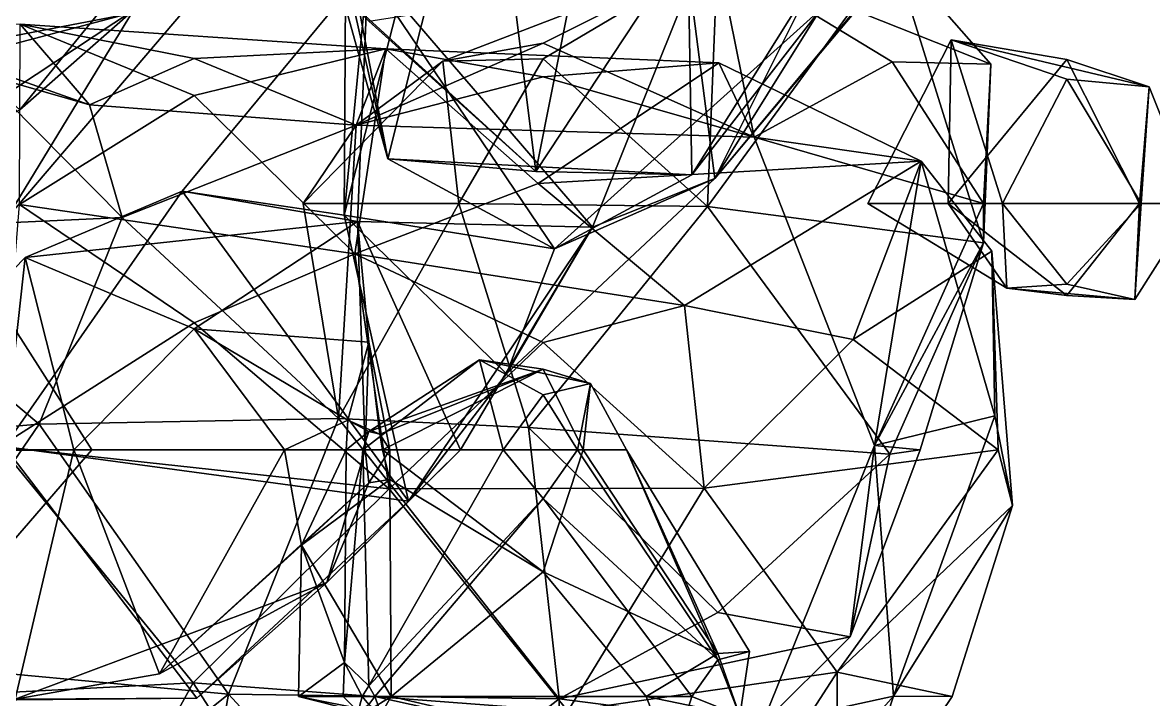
# Model space of a CAD drawing. Extents: x 290083 to 295691, y 4553739 to 4561622.
# Drawn here: x 294443.7 to 294525.4, y 4559049.3 to 4559098.2 of the extents above; entities that cross this region are included whole.
import ezdxf

# ---------------------------------------------------------------- set-up
doc = ezdxf.new("R2010")
doc.units = 0
doc.layers.add('Au_ppm_Pref_-_0_3', color=7, linetype='CONTINUOUS')

msp = doc.modelspace()

# ---------------------------------------------------------------- linework, layer by layer
at = {"layer": 'Au_ppm_Pref_-_0_3'}
for points in [[(294451.181, 4559098.743, 1933.428), (294438.833, 4559096.388, 1932.9), (294420, 4559111.336, 1932.642)], [(294443.549, 4559091.852, 1886.455), (294431.836, 4559102.381, 1888.052), (294455.303, 4559106.312, 1887.175)], [(294443.549, 4559091.852, 1886.455), (294455.303, 4559106.312, 1887.175), (294451.76, 4559099.051, 1882.766)], [(294467.095, 4559104.132, 1847.397), (294482.152, 4559081.813, 1847.579), (294466.974, 4559084.236, 1841.493)], [(294467.095, 4559104.132, 1847.397), (294466.974, 4559084.236, 1841.493), (294471.755, 4559102.918, 1841.191)], [(294467.095, 4559104.132, 1847.397), (294473.779, 4559102.918, 1853.069), (294470.115, 4559088.313, 1852.531)], [(294482.152, 4559081.813, 1847.579), (294467.095, 4559104.132, 1847.397), (294470.115, 4559088.313, 1852.531)], [(294483.328, 4559100.117, 1864.948), (294491.778, 4559104.051, 1859.435), (294480.813, 4559087.404, 1859.3)], [(294492.082, 4559087.169, 1852.03), (294480.813, 4559087.404, 1859.3), (294491.778, 4559104.051, 1859.435)], [(294502.639, 4559104.05, 1852.436), (294492.082, 4559087.169, 1852.03), (294491.778, 4559104.051, 1859.435)], [(294502.639, 4559104.05, 1852.436), (294501.338, 4559099.075, 1847.13), (294492.082, 4559087.169, 1852.03)], [(294466.849, 4559102.918, 1858.114), (294466.824, 4559100.197, 1859.009), (294470.115, 4559088.313, 1852.531)], [(294473.779, 4559102.918, 1853.069), (294466.849, 4559102.918, 1858.114), (294470.115, 4559088.313, 1852.531)], [(294471.755, 4559102.918, 1841.191), (294466.974, 4559084.236, 1841.493), (294468.698, 4559102.246, 1835.333)], [(294481.347, 4559096.668, 1898.501), (294474.086, 4559095.369, 1894.645), (294493.934, 4559103.019, 1894.658)], [(294474.086, 4559095.369, 1894.645), (294481.347, 4559095.549, 1891.162), (294493.934, 4559103.019, 1894.658)], [(294481.347, 4559096.668, 1898.501), (294493.934, 4559103.019, 1894.658), (294496.569, 4559089.892, 1900.584)], [(294481.347, 4559095.549, 1891.162), (294493.196, 4559084.875, 1888.448), (294493.934, 4559103.019, 1894.658)], [(294501.726, 4559102.918, 1838.919), (294491.933, 4559100.905, 1835.529), (294493.733, 4559086.895, 1841.181)], [(294493.934, 4559103.019, 1894.658), (294493.196, 4559084.875, 1888.448), (294506.605, 4559103.214, 1888.694)], [(294513.136, 4559082.255, 1893.951), (294506.605, 4559103.214, 1888.694), (294493.196, 4559084.875, 1888.448)], [(294501.726, 4559102.918, 1838.919), (294493.733, 4559086.895, 1841.181), (294506.91, 4559102.717, 1840.989)], [(294493.934, 4559103.019, 1894.658), (294506.605, 4559103.214, 1888.694), (294513.652, 4559095.151, 1894.645)], [(294513.652, 4559095.151, 1894.645), (294506.545, 4559095.319, 1898.051), (294493.934, 4559103.019, 1894.658)], [(294496.569, 4559089.892, 1900.584), (294493.934, 4559103.019, 1894.658), (294506.545, 4559095.319, 1898.051)], [(294513.652, 4559095.151, 1894.645), (294506.605, 4559103.214, 1888.694), (294513.136, 4559082.255, 1893.951)], [(294442.578, 4559083.987, 1876.832), (294458.239, 4559102.351, 1876.548), (294441.266, 4559101.957, 1869.865)], [(294442.578, 4559083.987, 1876.832), (294451.76, 4559099.051, 1882.766), (294458.239, 4559102.351, 1876.548)], [(294466.974, 4559084.236, 1841.493), (294455.275, 4559085.974, 1835.344), (294468.698, 4559102.246, 1835.333)], [(294468.698, 4559102.246, 1835.333), (294455.275, 4559085.974, 1835.344), (294467.925, 4559083.793, 1830.211)], [(294468.698, 4559102.246, 1835.333), (294467.925, 4559083.793, 1830.211), (294484.911, 4559083.374, 1834.008)], [(294491.933, 4559100.905, 1835.529), (294468.698, 4559102.246, 1835.333), (294484.911, 4559083.374, 1834.008)], [(294506.91, 4559102.717, 1840.989), (294493.733, 4559086.895, 1841.181), (294506.545, 4559102.157, 1841.444)], [(294493.733, 4559086.895, 1841.181), (294501.338, 4559099.075, 1847.13), (294506.545, 4559102.157, 1841.444)], [(294491.933, 4559100.905, 1835.529), (294484.911, 4559083.374, 1834.008), (294493.733, 4559086.895, 1841.181)], [(294480.813, 4559087.404, 1859.3), (294466.824, 4559100.197, 1859.009), (294468.748, 4559098.27, 1860.558)], [(294466.824, 4559100.197, 1859.009), (294480.813, 4559087.404, 1859.3), (294470.115, 4559088.313, 1852.531)], [(294468.748, 4559098.27, 1860.558), (294479.241, 4559099.94, 1864.948), (294480.813, 4559087.404, 1859.3)], [(294479.241, 4559099.94, 1864.948), (294483.328, 4559100.117, 1864.948), (294480.813, 4559087.404, 1859.3)], [(294451.76, 4559099.051, 1882.766), (294430.575, 4559085.067, 1882.709), (294443.549, 4559091.852, 1886.455)], [(294430.575, 4559085.067, 1882.709), (294451.76, 4559099.051, 1882.766), (294442.578, 4559083.987, 1876.832)], [(294442.418, 4559098.854, 1929.618), (294440.209, 4559095.869, 1932.936), (294451.181, 4559098.743, 1933.428)], [(294492.082, 4559087.169, 1852.03), (294501.338, 4559099.075, 1847.13), (294482.152, 4559081.813, 1847.579)], [(294482.152, 4559081.813, 1847.579), (294501.338, 4559099.075, 1847.13), (294493.733, 4559086.895, 1841.181)], [(294432.338, 4559097.977, 1900.316), (294448.577, 4559092.21, 1900.584), (294443.568, 4559098.056, 1905.771)], [(294432.338, 4559097.977, 1900.316), (294440.622, 4559094.516, 1896.066), (294448.577, 4559092.21, 1900.584)], [(294451.181, 4559098.743, 1933.428), (294440.209, 4559095.869, 1932.936), (294438.833, 4559096.388, 1932.9)], [(294443.518, 4559085.018, 1912.448), (294443.568, 4559098.056, 1905.771), (294456.149, 4559092.898, 1909.123)], [(294443.568, 4559098.056, 1905.771), (294469.976, 4559096.278, 1906.523), (294456.149, 4559092.898, 1909.123)], [(294443.568, 4559098.056, 1905.771), (294448.577, 4559092.21, 1900.584), (294456.149, 4559095.577, 1903.031)], [(294443.568, 4559098.056, 1905.771), (294456.149, 4559095.577, 1903.031), (294469.976, 4559096.278, 1906.523)], [(294474.086, 4559095.369, 1894.645), (294481.347, 4559096.668, 1898.501), (294467.841, 4559090.763, 1900.112)], [(294481.347, 4559096.668, 1898.501), (294496.569, 4559089.892, 1900.584), (294467.841, 4559090.763, 1900.112)], [(294504.771, 4559085.1, 1829.312), (294510.79, 4559096.916, 1829.312), (294510.572, 4559085.1, 1833.353)], [(294510.79, 4559096.916, 1829.312), (294504.771, 4559085.1, 1829.312), (294514.498, 4559085.1, 1827.122)], [(294510.79, 4559096.916, 1829.312), (294519.145, 4559095.498, 1832.778), (294510.572, 4559085.1, 1833.353)], [(294510.79, 4559096.916, 1829.312), (294525.093, 4559093.512, 1829.312), (294519.145, 4559095.498, 1832.778)], [(294510.79, 4559096.916, 1829.312), (294514.498, 4559085.1, 1827.122), (294519.145, 4559094.072, 1826.321)], [(294525.093, 4559093.512, 1829.312), (294510.79, 4559096.916, 1829.312), (294519.145, 4559094.072, 1826.321)], [(294456.149, 4559095.577, 1903.031), (294448.577, 4559092.21, 1900.584), (294467.841, 4559090.763, 1900.112)], [(294467.744, 4559081.465, 1911.654), (294456.149, 4559092.898, 1909.123), (294469.976, 4559096.278, 1906.523)], [(294469.976, 4559096.278, 1906.523), (294456.149, 4559095.577, 1903.031), (294467.841, 4559090.763, 1900.112)], [(294480.967, 4559086.544, 1908.702), (294467.744, 4559081.465, 1911.654), (294469.976, 4559096.278, 1906.523)], [(294481.347, 4559094.25, 1903.473), (294469.976, 4559096.278, 1906.523), (294467.841, 4559090.763, 1900.112)], [(294469.976, 4559096.278, 1906.523), (294494.032, 4559095.253, 1905.57), (294480.967, 4559086.544, 1908.702)], [(294494.032, 4559095.253, 1905.57), (294469.976, 4559096.278, 1906.523), (294481.347, 4559094.25, 1903.473)], [(294474.086, 4559095.369, 1894.645), (294475.246, 4559085.1, 1891.768), (294481.347, 4559095.549, 1891.162)], [(294481.347, 4559095.549, 1891.162), (294475.246, 4559085.1, 1891.768), (294493.196, 4559084.875, 1888.448)], [(294524.394, 4559085.1, 1831.787), (294510.572, 4559085.1, 1833.353), (294519.145, 4559095.498, 1832.778)], [(294524.394, 4559085.1, 1831.787), (294519.145, 4559095.498, 1832.778), (294525.093, 4559093.512, 1829.312)], [(294463.999, 4559085.1, 1894.645), (294474.086, 4559095.369, 1894.645), (294467.841, 4559090.763, 1900.112)], [(294474.086, 4559095.369, 1894.645), (294463.999, 4559085.1, 1894.645), (294475.246, 4559085.1, 1891.768)], [(294494.032, 4559095.253, 1905.57), (294508.621, 4559088.148, 1906.321), (294480.967, 4559086.544, 1908.702)], [(294494.032, 4559095.253, 1905.57), (294481.347, 4559094.25, 1903.473), (294496.569, 4559089.892, 1900.584)], [(294496.569, 4559089.892, 1900.584), (294508.621, 4559088.148, 1906.321), (294494.032, 4559095.253, 1905.57)], [(294506.545, 4559095.319, 1898.051), (294513.131, 4559085.1, 1897.749), (294496.569, 4559089.892, 1900.584)], [(294513.652, 4559095.151, 1894.645), (294513.131, 4559085.1, 1897.749), (294506.545, 4559095.319, 1898.051)], [(294513.652, 4559095.151, 1894.645), (294513.136, 4559082.255, 1893.951), (294513.131, 4559085.1, 1897.749)], [(294450.948, 4559084.086, 1895.818), (294440.622, 4559094.516, 1896.066), (294428.456, 4559083.034, 1893.355)], [(294448.577, 4559092.21, 1900.584), (294440.622, 4559094.516, 1896.066), (294450.948, 4559084.086, 1895.818)], [(294481.347, 4559094.25, 1903.473), (294467.841, 4559090.763, 1900.112), (294496.569, 4559089.892, 1900.584)], [(294519.145, 4559094.072, 1826.321), (294514.498, 4559085.1, 1827.122), (294524.516, 4559085.1, 1826.78)], [(294525.093, 4559093.512, 1829.312), (294519.145, 4559094.072, 1826.321), (294524.516, 4559085.1, 1826.78)], [(294524.394, 4559085.1, 1831.787), (294525.093, 4559093.512, 1829.312), (294528.47, 4559085.1, 1829.312)], [(294528.47, 4559085.1, 1829.312), (294525.093, 4559093.512, 1829.312), (294524.516, 4559085.1, 1826.78)], [(294443.518, 4559085.018, 1912.448), (294456.149, 4559092.898, 1909.123), (294467.744, 4559081.465, 1911.654)], [(294450.948, 4559084.086, 1895.818), (294467.841, 4559090.763, 1900.112), (294448.577, 4559092.21, 1900.584)], [(294466.568, 4559069.557, 1893.549), (294467.841, 4559090.763, 1900.112), (294450.948, 4559084.086, 1895.818)], [(294463.999, 4559085.1, 1894.645), (294467.841, 4559090.763, 1900.112), (294466.568, 4559069.557, 1893.549)], [(294505.251, 4559067.608, 1900.634), (294508.621, 4559088.148, 1906.321), (294496.569, 4559089.892, 1900.584)], [(294505.251, 4559067.608, 1900.634), (294496.569, 4559089.892, 1900.584), (294513.131, 4559085.1, 1897.749)], [(294492.082, 4559087.169, 1852.03), (294470.115, 4559088.313, 1852.531), (294480.813, 4559087.404, 1859.3)], [(294470.115, 4559088.313, 1852.531), (294492.082, 4559087.169, 1852.03), (294482.152, 4559081.813, 1847.579)], [(294508.621, 4559088.148, 1906.321), (294491.546, 4559077.726, 1911.136), (294480.967, 4559086.544, 1908.702)], [(294508.621, 4559088.148, 1906.321), (294503.716, 4559075.252, 1913.785), (294491.546, 4559077.726, 1911.136)], [(294503.716, 4559075.252, 1913.785), (294508.621, 4559088.148, 1906.321), (294513.727, 4559081.657, 1911.056)], [(294513.961, 4559069.737, 1907.177), (294508.621, 4559088.148, 1906.321), (294505.251, 4559067.608, 1900.634)], [(294508.621, 4559088.148, 1906.321), (294513.961, 4559069.737, 1907.177), (294513.727, 4559081.657, 1911.056)], [(294491.546, 4559077.726, 1911.136), (294467.744, 4559081.465, 1911.654), (294480.967, 4559086.544, 1908.702)], [(294482.152, 4559081.813, 1847.579), (294493.733, 4559086.895, 1841.181), (294478.695, 4559072.774, 1840.407)], [(294493.733, 4559086.895, 1841.181), (294484.911, 4559083.374, 1834.008), (294478.695, 4559072.774, 1840.407)], [(294455.275, 4559085.974, 1835.344), (294471.615, 4559063.581, 1836.436), (294442.43, 4559067.531, 1835.778)], [(294443.932, 4559081.178, 1830.223), (294455.275, 4559085.974, 1835.344), (294442.43, 4559067.531, 1835.778)], [(294443.932, 4559081.178, 1830.223), (294467.925, 4559083.793, 1830.211), (294455.275, 4559085.974, 1835.344)], [(294466.974, 4559084.236, 1841.493), (294471.615, 4559063.581, 1836.436), (294455.275, 4559085.974, 1835.344)], [(294443.518, 4559085.018, 1912.448), (294456.149, 4559076.469, 1915.525), (294442.111, 4559067.526, 1916.848)], [(294443.518, 4559085.018, 1912.448), (294467.744, 4559081.465, 1911.654), (294456.149, 4559076.469, 1915.525)], [(294475.246, 4559085.1, 1891.768), (294463.999, 4559085.1, 1894.645), (294466.568, 4559069.557, 1893.549)], [(294480.278, 4559068.903, 1890.632), (294475.246, 4559085.1, 1891.768), (294466.568, 4559069.557, 1893.549)], [(294475.246, 4559085.1, 1891.768), (294480.278, 4559068.903, 1890.632), (294493.196, 4559084.875, 1888.448)], [(294514.816, 4559078.979, 1829.312), (294504.771, 4559085.1, 1829.312), (294510.572, 4559085.1, 1833.353)], [(294504.771, 4559085.1, 1829.312), (294514.816, 4559078.979, 1829.312), (294514.498, 4559085.1, 1827.122)], [(294513.136, 4559082.255, 1893.951), (294505.251, 4559067.608, 1900.634), (294513.131, 4559085.1, 1897.749)], [(294524.394, 4559085.1, 1831.787), (294519.145, 4559078.449, 1831.529), (294510.572, 4559085.1, 1833.353)], [(294514.816, 4559078.979, 1829.312), (294510.572, 4559085.1, 1833.353), (294519.145, 4559078.449, 1831.529)], [(294514.816, 4559078.979, 1829.312), (294519.145, 4559079.272, 1827.369), (294514.498, 4559085.1, 1827.122)], [(294524.516, 4559085.1, 1826.78), (294514.498, 4559085.1, 1827.122), (294519.145, 4559079.272, 1827.369)], [(294524.394, 4559085.1, 1831.787), (294524.062, 4559078.147, 1829.312), (294519.145, 4559078.449, 1831.529)], [(294524.062, 4559078.147, 1829.312), (294524.516, 4559085.1, 1826.78), (294519.145, 4559079.272, 1827.369)], [(294524.394, 4559085.1, 1831.787), (294528.47, 4559085.1, 1829.312), (294524.062, 4559078.147, 1829.312)], [(294524.062, 4559078.147, 1829.312), (294528.47, 4559085.1, 1829.312), (294524.516, 4559085.1, 1826.78)], [(294444.936, 4559069.153, 1895.427), (294450.948, 4559084.086, 1895.818), (294428.456, 4559083.034, 1893.355)], [(294444.936, 4559069.153, 1895.427), (294466.568, 4559069.557, 1893.549), (294450.948, 4559084.086, 1895.818)], [(294478.695, 4559072.774, 1840.407), (294466.974, 4559084.236, 1841.493), (294482.152, 4559081.813, 1847.579)], [(294471.615, 4559063.581, 1836.436), (294466.974, 4559084.236, 1841.493), (294478.695, 4559072.774, 1840.407)], [(294493.196, 4559084.875, 1888.448), (294480.278, 4559068.903, 1890.632), (294506.371, 4559066.969, 1888.721)], [(294506.371, 4559066.969, 1888.721), (294513.136, 4559082.255, 1893.951), (294493.196, 4559084.875, 1888.448)], [(294467.925, 4559083.793, 1830.211), (294443.932, 4559081.178, 1830.223), (294456.149, 4559076.027, 1826.397)], [(294468.748, 4559075.059, 1825.965), (294467.925, 4559083.793, 1830.211), (294456.149, 4559076.027, 1826.397)], [(294468.748, 4559075.059, 1825.965), (294468.488, 4559067.282, 1829.312), (294467.925, 4559083.793, 1830.211)], [(294475.358, 4559067.282, 1832.135), (294484.911, 4559083.374, 1834.008), (294467.925, 4559083.793, 1830.211)], [(294468.488, 4559067.282, 1829.312), (294475.358, 4559067.282, 1832.135), (294467.925, 4559083.793, 1830.211)], [(294475.358, 4559067.282, 1832.135), (294471.615, 4559063.581, 1836.436), (294484.911, 4559083.374, 1834.008)], [(294484.911, 4559083.374, 1834.008), (294471.615, 4559063.581, 1836.436), (294478.695, 4559072.774, 1840.407)], [(294444.936, 4559069.153, 1895.427), (294428.456, 4559083.034, 1893.355), (294422.181, 4559067.282, 1896.45)], [(294439.488, 4559081.799, 1853.069), (294448.747, 4559067.282, 1853.069), (294440.331, 4559067.282, 1858.351)], [(294439.488, 4559081.799, 1853.069), (294440.145, 4559067.282, 1848.735), (294448.747, 4559067.282, 1853.069)], [(294513.727, 4559081.657, 1911.056), (294514.183, 4559067.282, 1916.063), (294503.716, 4559075.252, 1913.785)], [(294513.136, 4559082.255, 1893.951), (294508.549, 4559067.282, 1894.645), (294505.251, 4559067.608, 1900.634)], [(294513.136, 4559082.255, 1893.951), (294506.371, 4559066.969, 1888.721), (294508.549, 4559067.282, 1894.645)], [(294513.727, 4559081.657, 1911.056), (294515.232, 4559063.273, 1912.463), (294514.183, 4559067.282, 1916.063)], [(294515.232, 4559063.273, 1912.463), (294513.727, 4559081.657, 1911.056), (294513.961, 4559069.737, 1907.177)], [(294442.43, 4559067.531, 1835.778), (294430.238, 4559067.095, 1828.889), (294443.932, 4559081.178, 1830.223)], [(294443.932, 4559081.178, 1830.223), (294430.238, 4559067.095, 1828.889), (294447.443, 4559067.282, 1825.208)], [(294447.443, 4559067.282, 1825.208), (294456.149, 4559076.027, 1826.397), (294443.932, 4559081.178, 1830.223)], [(294456.149, 4559076.469, 1915.525), (294467.744, 4559081.465, 1911.654), (294470.227, 4559064.468, 1917.519)], [(294470.227, 4559064.468, 1917.519), (294467.744, 4559081.465, 1911.654), (294481.347, 4559075.056, 1915.054)], [(294467.744, 4559081.465, 1911.654), (294491.546, 4559077.726, 1911.136), (294481.347, 4559075.056, 1915.054)], [(294514.816, 4559078.979, 1829.312), (294524.062, 4559078.147, 1829.312), (294519.145, 4559079.272, 1827.369)], [(294524.062, 4559078.147, 1829.312), (294514.816, 4559078.979, 1829.312), (294519.145, 4559078.449, 1831.529)], [(294491.546, 4559077.726, 1911.136), (294492.952, 4559064.521, 1917.342), (294481.347, 4559075.056, 1915.054)], [(294492.952, 4559064.521, 1917.342), (294491.546, 4559077.726, 1911.136), (294503.716, 4559075.252, 1913.785)], [(294456.149, 4559076.469, 1915.525), (294470.227, 4559064.468, 1917.519), (294442.111, 4559067.526, 1916.848)], [(294462.658, 4559067.282, 1823.373), (294456.149, 4559076.027, 1826.397), (294447.443, 4559067.282, 1825.208)], [(294468.748, 4559075.059, 1825.965), (294456.149, 4559076.027, 1826.397), (294467.226, 4559069.434, 1823.373)], [(294462.658, 4559067.282, 1823.373), (294467.226, 4559069.434, 1823.373), (294456.149, 4559076.027, 1826.397)], [(294492.952, 4559064.521, 1917.342), (294503.716, 4559075.252, 1913.785), (294514.183, 4559067.282, 1916.063)], [(294467.226, 4559069.434, 1823.373), (294469.552, 4559068.419, 1823.373), (294468.748, 4559075.059, 1825.965)], [(294468.748, 4559075.059, 1825.965), (294470.264, 4559067.282, 1824.087), (294468.488, 4559067.282, 1829.312)], [(294469.552, 4559068.419, 1823.373), (294470.264, 4559067.282, 1824.087), (294468.748, 4559075.059, 1825.965)], [(294470.227, 4559064.468, 1917.519), (294481.347, 4559075.056, 1915.054), (294492.952, 4559064.521, 1917.342)], [(294468.748, 4559068.604, 1822.932), (294468.308, 4559067.282, 1817.433), (294476.751, 4559073.782, 1817.433)], [(294476.751, 4559073.782, 1817.433), (294468.308, 4559067.282, 1817.433), (294478.451, 4559067.282, 1816.068)], [(294468.748, 4559068.604, 1822.932), (294476.751, 4559073.782, 1817.433), (294481.347, 4559073.128, 1819.382)], [(294476.751, 4559073.782, 1817.433), (294484.745, 4559072.087, 1817.433), (294481.347, 4559073.128, 1819.382)], [(294476.751, 4559073.782, 1817.433), (294478.451, 4559067.282, 1816.068), (294481.347, 4559071.258, 1816.108)], [(294484.745, 4559072.087, 1817.433), (294476.751, 4559073.782, 1817.433), (294481.347, 4559071.258, 1816.108)], [(294468.748, 4559068.604, 1822.932), (294481.347, 4559073.128, 1819.382), (294469.552, 4559068.419, 1823.373)], [(294469.747, 4559067.282, 1823.373), (294469.552, 4559068.419, 1823.373), (294481.347, 4559073.128, 1819.382)], [(294469.747, 4559067.282, 1823.373), (294481.347, 4559073.128, 1819.382), (294484.223, 4559067.282, 1818.789)], [(294484.223, 4559067.282, 1818.789), (294481.347, 4559073.128, 1819.382), (294484.745, 4559072.087, 1817.433)], [(294483.827, 4559067.282, 1816.264), (294484.745, 4559072.087, 1817.433), (294481.347, 4559071.258, 1816.108)], [(294483.827, 4559067.282, 1816.264), (294487.366, 4559067.282, 1817.433), (294484.745, 4559072.087, 1817.433)], [(294487.366, 4559067.282, 1817.433), (294484.223, 4559067.282, 1818.789), (294484.745, 4559072.087, 1817.433)], [(294483.827, 4559067.282, 1816.264), (294481.347, 4559071.258, 1816.108), (294478.451, 4559067.282, 1816.068)], [(294458.623, 4559049.645, 1895.082), (294466.568, 4559069.557, 1893.549), (294444.936, 4559069.153, 1895.427)], [(294458.623, 4559049.645, 1895.082), (294482.49, 4559049.305, 1894.042), (294466.568, 4559069.557, 1893.549)], [(294467.226, 4559069.434, 1823.373), (294462.658, 4559067.282, 1823.373), (294467.108, 4559067.282, 1822.6)], [(294466.568, 4559069.557, 1893.549), (294482.49, 4559049.305, 1894.042), (294480.278, 4559068.903, 1890.632)], [(294467.226, 4559069.434, 1823.373), (294467.108, 4559067.282, 1822.6), (294468.748, 4559068.604, 1822.932)], [(294469.552, 4559068.419, 1823.373), (294467.226, 4559069.434, 1823.373), (294468.748, 4559068.604, 1822.932)], [(294505.251, 4559067.608, 1900.634), (294506.626, 4559049.479, 1906.263), (294513.961, 4559069.737, 1907.177)], [(294515.232, 4559063.273, 1912.463), (294513.961, 4559069.737, 1907.177), (294506.626, 4559049.479, 1906.263)], [(294444.936, 4559069.153, 1895.427), (294422.181, 4559067.282, 1896.45), (294433.256, 4559052.006, 1896.579)], [(294458.623, 4559049.645, 1895.082), (294444.936, 4559069.153, 1895.427), (294433.256, 4559052.006, 1896.579)], [(294468.748, 4559068.604, 1822.932), (294467.108, 4559067.282, 1822.6), (294468.308, 4559067.282, 1817.433)], [(294480.278, 4559068.903, 1890.632), (294482.49, 4559049.305, 1894.042), (294493.946, 4559055.54, 1890.73)], [(294493.946, 4559055.54, 1890.73), (294506.371, 4559066.969, 1888.721), (294480.278, 4559068.903, 1890.632)], [(294469.747, 4559067.282, 1823.373), (294470.264, 4559067.282, 1824.087), (294469.552, 4559068.419, 1823.373)], [(294443.201, 4559049.284, 1828.873), (294447.443, 4559067.282, 1825.208), (294430.238, 4559067.095, 1828.889)], [(294430.307, 4559049.115, 1835.177), (294442.43, 4559067.531, 1835.778), (294456.338, 4559049.342, 1835.268)], [(294442.111, 4559067.526, 1916.848), (294456.068, 4559050.462, 1918.907), (294437.037, 4559049.464, 1915.532)], [(294448.747, 4559067.282, 1853.069), (294438.944, 4559055.977, 1853.069), (294440.331, 4559067.282, 1858.351)], [(294438.944, 4559055.977, 1853.069), (294448.747, 4559067.282, 1853.069), (294440.145, 4559067.282, 1848.735)], [(294470.227, 4559064.468, 1917.519), (294456.068, 4559050.462, 1918.907), (294442.111, 4559067.526, 1916.848)], [(294471.615, 4559063.581, 1836.436), (294456.338, 4559049.342, 1835.268), (294442.43, 4559067.531, 1835.778)], [(294453.631, 4559051.11, 1825.108), (294447.443, 4559067.282, 1825.208), (294443.201, 4559049.284, 1828.873)], [(294462.658, 4559067.282, 1823.373), (294447.443, 4559067.282, 1825.208), (294453.631, 4559051.11, 1825.108)], [(294462.658, 4559067.282, 1823.373), (294453.631, 4559051.11, 1825.108), (294463.883, 4559060.403, 1823.373)], [(294462.658, 4559067.282, 1823.373), (294463.883, 4559060.403, 1823.373), (294467.108, 4559067.282, 1822.6)], [(294463.883, 4559060.403, 1823.373), (294467.002, 4559051.933, 1817.433), (294467.108, 4559067.282, 1822.6)], [(294468.748, 4559064.897, 1824.168), (294465.726, 4559057.702, 1830.633), (294468.488, 4559067.282, 1829.312)], [(294475.358, 4559067.282, 1832.135), (294468.488, 4559067.282, 1829.312), (294465.726, 4559057.702, 1830.633)], [(294475.358, 4559067.282, 1832.135), (294465.726, 4559057.702, 1830.633), (294471.615, 4559063.581, 1836.436)], [(294467.108, 4559067.282, 1822.6), (294467.002, 4559051.933, 1817.433), (294468.308, 4559067.282, 1817.433)], [(294468.308, 4559067.282, 1817.433), (294467.002, 4559051.933, 1817.433), (294468.748, 4559050.228, 1817.179)], [(294468.308, 4559067.282, 1817.433), (294468.748, 4559050.228, 1817.179), (294478.451, 4559067.282, 1816.068)], [(294468.748, 4559064.897, 1824.168), (294468.488, 4559067.282, 1829.312), (294470.264, 4559067.282, 1824.087)], [(294481.347, 4559063.782, 1816.267), (294478.451, 4559067.282, 1816.068), (294468.748, 4559050.228, 1817.179)], [(294470.261, 4559065.142, 1823.373), (294468.748, 4559064.897, 1824.168), (294470.264, 4559067.282, 1824.087)], [(294469.747, 4559067.282, 1823.373), (294470.261, 4559065.142, 1823.373), (294470.264, 4559067.282, 1824.087)], [(294469.747, 4559067.282, 1823.373), (294484.223, 4559067.282, 1818.789), (294481.347, 4559058.471, 1820.37)], [(294469.747, 4559067.282, 1823.373), (294481.347, 4559058.471, 1820.37), (294470.261, 4559065.142, 1823.373)], [(294483.827, 4559067.282, 1816.264), (294478.451, 4559067.282, 1816.068), (294481.347, 4559063.782, 1816.267)], [(294493.946, 4559052.565, 1818.467), (294481.347, 4559058.471, 1820.37), (294484.223, 4559067.282, 1818.789)], [(294493.946, 4559052.111, 1816.551), (294483.827, 4559067.282, 1816.264), (294481.347, 4559063.782, 1816.267)], [(294493.946, 4559052.111, 1816.551), (294487.366, 4559067.282, 1817.433), (294483.827, 4559067.282, 1816.264)], [(294493.946, 4559052.565, 1818.467), (294484.223, 4559067.282, 1818.789), (294487.366, 4559067.282, 1817.433)], [(294493.946, 4559052.565, 1818.467), (294487.366, 4559067.282, 1817.433), (294496.247, 4559052.719, 1817.433)], [(294493.946, 4559052.111, 1816.551), (294496.247, 4559052.719, 1817.433), (294487.366, 4559067.282, 1817.433)], [(294502.558, 4559051.228, 1917.528), (294492.952, 4559064.521, 1917.342), (294514.183, 4559067.282, 1916.063)], [(294493.946, 4559055.54, 1890.73), (294503.504, 4559053.766, 1894.645), (294506.371, 4559066.969, 1888.721)], [(294497.122, 4559047.429, 1899.816), (294506.626, 4559049.479, 1906.263), (294505.251, 4559067.608, 1900.634)], [(294503.504, 4559053.766, 1894.645), (294497.122, 4559047.429, 1899.816), (294505.251, 4559067.608, 1900.634)], [(294502.558, 4559051.228, 1917.528), (294514.183, 4559067.282, 1916.063), (294515.232, 4559063.273, 1912.463)], [(294508.549, 4559067.282, 1894.645), (294503.504, 4559053.766, 1894.645), (294505.251, 4559067.608, 1900.634)], [(294508.549, 4559067.282, 1894.645), (294506.371, 4559066.969, 1888.721), (294503.504, 4559053.766, 1894.645)], [(294468.748, 4559064.897, 1824.168), (294463.883, 4559060.403, 1823.373), (294453.631, 4559051.11, 1825.108)], [(294468.748, 4559064.897, 1824.168), (294453.631, 4559051.11, 1825.108), (294465.726, 4559057.702, 1830.633)], [(294470.227, 4559064.468, 1917.519), (294483.124, 4559048.416, 1919.951), (294456.068, 4559050.462, 1918.907)], [(294470.261, 4559065.142, 1823.373), (294463.883, 4559060.403, 1823.373), (294468.748, 4559064.897, 1824.168)], [(294470.36, 4559049.464, 1818.193), (294463.883, 4559060.403, 1823.373), (294470.261, 4559065.142, 1823.373)], [(294470.227, 4559064.468, 1917.519), (294492.952, 4559064.521, 1917.342), (294483.124, 4559048.416, 1919.951)], [(294470.261, 4559065.142, 1823.373), (294481.347, 4559058.471, 1820.37), (294470.36, 4559049.464, 1818.193)], [(294483.124, 4559048.416, 1919.951), (294492.952, 4559064.521, 1917.342), (294502.558, 4559051.228, 1917.528)], [(294481.347, 4559063.782, 1816.267), (294468.748, 4559050.228, 1817.179), (294469.194, 4559049.464, 1817.223)], [(294492.078, 4559049.464, 1816.553), (294481.347, 4559063.782, 1816.267), (294469.194, 4559049.464, 1817.223)], [(294493.946, 4559052.111, 1816.551), (294481.347, 4559063.782, 1816.267), (294492.078, 4559049.464, 1816.553)], [(294465.726, 4559057.702, 1830.633), (294456.338, 4559049.342, 1835.268), (294471.615, 4559063.581, 1836.436)], [(294515.232, 4559063.273, 1912.463), (294510.879, 4559049.464, 1912.463), (294502.558, 4559051.228, 1917.528)], [(294510.879, 4559049.464, 1912.463), (294515.232, 4559063.273, 1912.463), (294506.626, 4559049.479, 1906.263)], [(294470.36, 4559049.464, 1818.193), (294463.666, 4559049.464, 1819.829), (294463.883, 4559060.403, 1823.373)], [(294463.883, 4559060.403, 1823.373), (294463.666, 4559049.464, 1819.829), (294467.002, 4559051.933, 1817.433)], [(294488.773, 4559049.464, 1819.872), (294470.36, 4559049.464, 1818.193), (294481.347, 4559058.471, 1820.37)], [(294493.946, 4559052.565, 1818.467), (294488.773, 4559049.464, 1819.872), (294481.347, 4559058.471, 1820.37)], [(294453.631, 4559051.11, 1825.108), (294443.201, 4559049.284, 1828.873), (294465.726, 4559057.702, 1830.633)], [(294443.201, 4559049.284, 1828.873), (294456.338, 4559049.342, 1835.268), (294465.726, 4559057.702, 1830.633)], [(294493.946, 4559055.54, 1890.73), (294482.49, 4559049.305, 1894.042), (294503.504, 4559053.766, 1894.645)], [(294497.122, 4559047.429, 1899.816), (294503.504, 4559053.766, 1894.645), (294482.49, 4559049.305, 1894.042)], [(294495.54, 4559048.062, 1817.474), (294488.773, 4559049.464, 1819.872), (294493.946, 4559052.565, 1818.467)], [(294495.54, 4559048.062, 1817.474), (294493.946, 4559052.565, 1818.467), (294496.247, 4559052.719, 1817.433)], [(294496.247, 4559052.719, 1817.433), (294493.946, 4559052.111, 1816.551), (294495.54, 4559048.062, 1817.474)], [(294458.623, 4559049.645, 1895.082), (294433.256, 4559052.006, 1896.579), (294443.549, 4559037.555, 1896.614)], [(294463.666, 4559049.464, 1819.829), (294466.901, 4559049.464, 1817.433), (294467.002, 4559051.933, 1817.433)], [(294467.002, 4559051.933, 1817.433), (294466.901, 4559049.464, 1817.433), (294468.257, 4559049.464, 1817.202)], [(294467.002, 4559051.933, 1817.433), (294468.257, 4559049.464, 1817.202), (294468.748, 4559050.228, 1817.179)], [(294493.946, 4559052.111, 1816.551), (294492.078, 4559049.464, 1816.553), (294495.54, 4559048.062, 1817.474)], [(294502.558, 4559051.228, 1917.528), (294491.093, 4559033.435, 1916.46), (294483.124, 4559048.416, 1919.951)], [(294502.613, 4559037.207, 1912.463), (294491.093, 4559033.435, 1916.46), (294502.558, 4559051.228, 1917.528)], [(294510.879, 4559049.464, 1912.463), (294502.613, 4559037.207, 1912.463), (294502.558, 4559051.228, 1917.528)], [(294437.037, 4559049.464, 1915.532), (294456.068, 4559050.462, 1918.907), (294445.598, 4559031.464, 1918.06)], [(294456.068, 4559050.462, 1918.907), (294466.154, 4559034.772, 1920.666), (294445.598, 4559031.464, 1918.06)], [(294483.124, 4559048.416, 1919.951), (294466.154, 4559034.772, 1920.666), (294456.068, 4559050.462, 1918.907)], [(294469.194, 4559049.464, 1817.223), (294468.748, 4559050.228, 1817.179), (294468.257, 4559049.464, 1817.202)], [(294430.307, 4559049.115, 1835.177), (294456.338, 4559049.342, 1835.268), (294443.201, 4559049.284, 1828.873)], [(294435.052, 4559034.612, 1911.327), (294437.037, 4559049.464, 1915.532), (294445.598, 4559031.464, 1918.06)], [(294458.623, 4559049.645, 1895.082), (294443.549, 4559037.555, 1896.614), (294455.08, 4559029.462, 1899.84)], [(294455.08, 4559029.462, 1899.84), (294468.748, 4559038.629, 1896.972), (294458.623, 4559049.645, 1895.082)], [(294468.748, 4559038.629, 1896.972), (294482.49, 4559049.305, 1894.042), (294458.623, 4559049.645, 1895.082)], [(294470.36, 4559049.464, 1818.193), (294468.748, 4559048.466, 1817.766), (294463.666, 4559049.464, 1819.829)], [(294463.666, 4559049.464, 1819.829), (294468.748, 4559048.466, 1817.766), (294467.989, 4559048.392, 1817.433)], [(294463.666, 4559049.464, 1819.829), (294467.989, 4559048.392, 1817.433), (294466.901, 4559049.464, 1817.433)], [(294466.901, 4559049.464, 1817.433), (294467.989, 4559048.392, 1817.433), (294468.257, 4559049.464, 1817.202)], [(294468.748, 4559048.879, 1817.238), (294468.257, 4559049.464, 1817.202), (294467.989, 4559048.392, 1817.433)], [(294468.748, 4559048.879, 1817.238), (294469.194, 4559049.464, 1817.223), (294468.257, 4559049.464, 1817.202)], [(294468.748, 4559048.879, 1817.238), (294469.636, 4559048.208, 1817.433), (294469.194, 4559049.464, 1817.223)], [(294469.636, 4559048.208, 1817.433), (294468.748, 4559048.466, 1817.766), (294470.36, 4559049.464, 1818.193)], [(294482.21, 4559029.915, 1900.449), (294482.49, 4559049.305, 1894.042), (294468.748, 4559038.629, 1896.972)], [(294490.61, 4559044.746, 1817.433), (294492.078, 4559049.464, 1816.553), (294469.194, 4559049.464, 1817.223)], [(294490.61, 4559044.746, 1817.433), (294469.194, 4559049.464, 1817.223), (294469.636, 4559048.208, 1817.433)], [(294490.61, 4559044.746, 1817.433), (294469.636, 4559048.208, 1817.433), (294470.36, 4559049.464, 1818.193)], [(294490.61, 4559044.746, 1817.433), (294470.36, 4559049.464, 1818.193), (294488.773, 4559049.464, 1819.872)], [(294482.49, 4559049.305, 1894.042), (294482.21, 4559029.915, 1900.449), (294497.122, 4559047.429, 1899.816)], [(294490.61, 4559044.746, 1817.433), (294488.773, 4559049.464, 1819.872), (294495.54, 4559048.062, 1817.474)], [(294490.61, 4559044.746, 1817.433), (294495.54, 4559048.062, 1817.474), (294492.078, 4559049.464, 1816.553)], [(294492.145, 4559033.078, 1905.987), (294502.613, 4559037.207, 1912.463), (294506.626, 4559049.479, 1906.263)], [(294492.145, 4559033.078, 1905.987), (294506.626, 4559049.479, 1906.263), (294497.122, 4559047.429, 1899.816)], [(294502.613, 4559037.207, 1912.463), (294510.879, 4559049.464, 1912.463), (294506.626, 4559049.479, 1906.263)]]:
    msp.add_3dface(points, dxfattribs=at)

doc.saveas('drawing.dxf')
